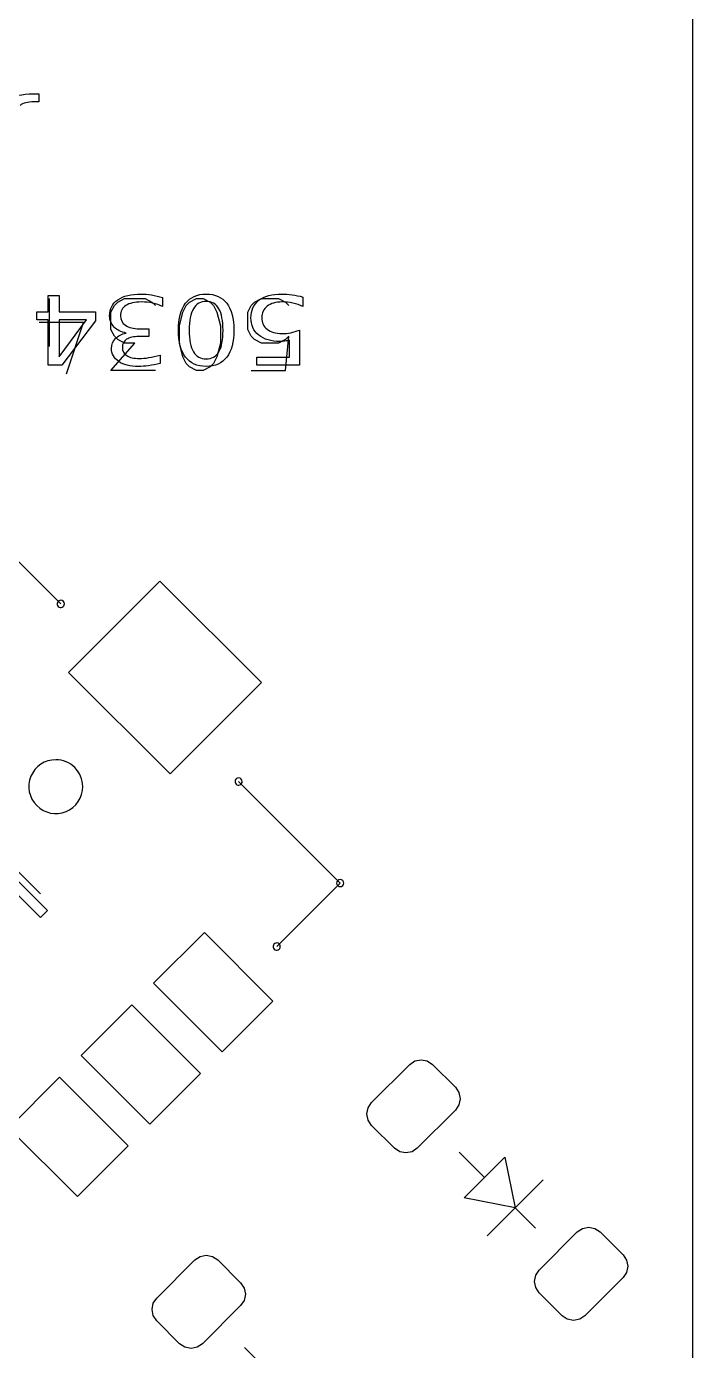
# Model space of a CAD drawing. Header units: millimetres. Extents: x 10 to 287, y 10 to 200.
# Drawn here: x 130.57 to 139.84, y 80.33 to 98.78 of the extents above; entities that cross this region are included whole.
import ezdxf

# ---------------------------------------------------------------- set-up
doc = ezdxf.new("R2010")
doc.units = ezdxf.units.MM
doc.layers.get('0').update_dxf_attribs({"linetype": 'CONTINUOUS'})

msp = doc.modelspace()

# ---------------------------------------------------------------- linework, layer by layer
at = {"color": 2}
msp.add_lwpolyline([(119.5427, 105.2999), (139.8427, 105.2999), (139.8427, 67.8999), (119.5427, 67.8999)], close=True, dxfattribs=at)
at = {"color": 7}
for points in [[(130.66433, 97.8364), (130.74363, 97.8364), (130.74363, 97.72573), (130.67873, 97.72573)], [(132.46744, 95.00024), (132.46744, 94.87329)], [(134.4207, 95.00704), (134.4207, 94.87488)], [(130.8908, 94.3181), (130.8908, 94.9847)], [(132.367, 93.9847), (131.748, 93.9847), (132.0813, 94.3657), (131.9384, 94.3657), (131.8432, 94.4133), (131.7956, 94.4609), (131.748, 94.5562), (131.748, 94.7943), (131.7956, 94.8895), (131.8432, 94.9371), (131.9384, 94.9847), (132.2242, 94.9847), (132.3194, 94.9371), (132.367, 94.8895)], [(133.7003, 93.9847), (134.1765, 93.9847), (134.2242, 94.4609), (134.1765, 94.4133), (134.0813, 94.3657), (133.8432, 94.3657), (133.748, 94.4133), (133.7003, 94.4609), (133.6527, 94.5562), (133.6527, 94.7943), (133.7003, 94.8895), (133.748, 94.9371), (133.8432, 94.9847), (134.0813, 94.9847), (134.1765, 94.9371), (134.2242, 94.8895)], [(131.1289, 93.9371), (131.367, 94.6514), (130.748, 94.6514)], [(131.96107, 94.50566), (131.96111, 94.50544)], [(132.14345, 94.56416), (132.27396, 94.56416), (132.27396, 94.45609), (132.13745, 94.45609)], [(134.37344, 94.54608), (134.37343, 94.05752)], [(134.37343, 94.05752), (133.7786, 94.05752), (133.7786, 94.1682), (134.23466, 94.1682), (134.23466, 94.40647)], [(132.43369, 94.19893), (132.43369, 94.08175)], [(129.6362, 92.1467), (131.0504, 90.7325)], [(131.0504, 90.7325), (129.6362, 92.1467)], [(133.5253, 88.2576), (134.9395, 86.8434)], [(134.0556, 85.9595), (134.9395, 86.8434), (133.5253, 88.2576)], [(130.7696, 86.6939), (130.342, 87.1215), (129.8716, 86.7367), (129.9571, 86.7367), (130.0854, 86.6939), (130.2992, 86.4801), (130.342, 86.3518), (130.342, 86.2663), (130.2992, 86.138), (130.0854, 85.9242), (129.9571, 85.8814), (129.8716, 85.8814), (129.7433, 85.9242), (129.5295, 86.138), (129.4867, 86.2663), (129.4867, 86.3518)], [(130.235055, 87.092669), (130.865589, 86.462135), (130.766205, 86.362751), (130.28277, 86.846186), (130.068792, 86.632208)], [(134.9395, 86.8434), (134.0556, 85.9595)], [(136.9492, 82.7434), (136.5957, 83.097)], [(136.6664, 82.4606), (137.2321, 83.0263)], [(137.2321, 83.0263), (137.3735, 82.3192), (136.6664, 82.4606)], [(137.3735, 82.3192), (137.7624, 82.7081)], [(137.3735, 82.3192), (136.9846, 81.9302)], [(137.6563, 82.0363), (137.3735, 82.3192)], [(133.9594, 80.0202), (133.6059, 80.3737)]]:
    msp.add_lwpolyline(points, dxfattribs=at)
for points in [[(131.06619, 94.05753), (130.87567, 94.05753), (130.87567, 94.69098), (130.7159, 94.69098), (130.7159, 94.80035), (130.87567, 94.80035), (130.87567, 95.02951), (131.02644, 95.02951), (131.02644, 94.80035), (131.53201, 94.80035), (131.53201, 94.6734)], [(133.0337, 93.9847), (132.9384, 93.9847), (132.8432, 94.0324), (132.7956, 94.08), (132.748, 94.1752), (132.7003, 94.3657), (132.7003, 94.6038), (132.748, 94.7943), (132.7956, 94.8895), (132.8432, 94.9371), (132.9384, 94.9847), (133.0337, 94.9847), (133.1289, 94.9371), (133.1765, 94.8895), (133.2242, 94.7943), (133.2718, 94.6038), (133.2718, 94.3657), (133.2242, 94.1752), (133.1765, 94.08), (133.1289, 94.0324)], [(131.02649, 94.17211), (131.40904, 94.69098), (131.02649, 94.69098)], [(133.07351, 94.14412)], [(133.07351, 94.03995)], [(132.5707, 88.3637), (131.1565, 89.7779), (132.4293, 91.0507), (133.8435, 89.6365)], [(132.5707, 88.3637), (131.1565, 89.7779), (132.4293, 91.0507), (133.8435, 89.6365)], [(132.5707, 88.3637), (131.1565, 89.7779), (132.4293, 91.0507), (133.8435, 89.6365)], [(131.0504, 90.7825)], [(130.9797, 88.5619)], [(130.9797, 88.5619)], [(130.9797, 88.5619)], [(130.9797, 88.5619)], [(130.9797, 88.5619)], [(130.9797, 88.5619)], [(133.5253, 88.3076)], [(134.9395, 86.8934), (134.9395, 86.8934)], [(133.2955, 84.4923), (132.3409, 85.4469), (133.048, 86.154), (134.0026, 85.1994)], [(133.2955, 84.4923), (132.3409, 85.4469), (133.048, 86.154), (134.0026, 85.1994)], [(133.2955, 84.4923), (132.3409, 85.4469), (133.048, 86.154), (134.0026, 85.1994)], [(134.0556, 86.0095)], [(132.2879, 83.4847), (131.3333, 84.4393), (132.0404, 85.1464), (132.995, 84.1918)], [(132.2879, 83.4847), (131.3333, 84.4393), (132.0404, 85.1464), (132.995, 84.1918)], [(132.2879, 83.4847), (131.3333, 84.4393), (132.0404, 85.1464), (132.995, 84.1918)], [(136.0123, 83.15), (135.9393, 83.1012), (135.8532, 83.0841), (135.7671, 83.1012), (135.6941, 83.15), (135.3759, 83.4682), (135.3271, 83.5412), (135.31, 83.6273), (135.3271, 83.7134), (135.3759, 83.7864), (135.9062, 84.3167), (135.9792, 84.3655), (136.0653, 84.3826), (136.1514, 84.3655), (136.2244, 84.3167), (136.5426, 83.9985), (136.5914, 83.9255), (136.6085, 83.8394), (136.5914, 83.7533), (136.5426, 83.6803)], [(136.0123, 83.15), (135.9393, 83.1012), (135.8532, 83.0841), (135.7671, 83.1012), (135.6941, 83.15), (135.3759, 83.4682), (135.3271, 83.5412), (135.31, 83.6273), (135.3271, 83.7134), (135.3759, 83.7864), (135.9062, 84.3167), (135.9792, 84.3655), (136.0653, 84.3826), (136.1514, 84.3655), (136.2244, 84.3167), (136.5426, 83.9985), (136.5914, 83.9255), (136.6085, 83.8394), (136.5914, 83.7533), (136.5426, 83.6803)], [(136.0123, 83.15), (135.9393, 83.1012), (135.8532, 83.0841), (135.7671, 83.1012), (135.6941, 83.15), (135.3759, 83.4682), (135.3271, 83.5412), (135.31, 83.6273), (135.3271, 83.7134), (135.3759, 83.7864), (135.9062, 84.3167), (135.9792, 84.3655), (136.0653, 84.3826), (136.1514, 84.3655), (136.2244, 84.3167), (136.5426, 83.9985), (136.5914, 83.9255), (136.6085, 83.8394), (136.5914, 83.7533), (136.5426, 83.6803)], [(131.2802, 82.477), (130.3256, 83.4316), (131.0328, 84.1387), (131.9873, 83.1841)], [(131.2802, 82.477), (130.3256, 83.4316), (131.0328, 84.1387), (131.9873, 83.1841)], [(131.2802, 82.477), (130.3256, 83.4316), (131.0328, 84.1387), (131.9873, 83.1841)], [(138.3457, 80.8166), (138.2728, 80.7678), (138.1866, 80.7507), (138.1005, 80.7678), (138.0275, 80.8166), (137.7094, 81.1348), (137.6606, 81.2077), (137.6435, 81.2938), (137.6606, 81.38), (137.7094, 81.4529), (138.2397, 81.9833), (138.3127, 82.0321), (138.3988, 82.0492), (138.4849, 82.0321), (138.5579, 81.9833), (138.8761, 81.6651), (138.9249, 81.5921), (138.942, 81.506), (138.9249, 81.4199), (138.8761, 81.3469)], [(138.3457, 80.8166), (138.2728, 80.7678), (138.1866, 80.7507), (138.1005, 80.7678), (138.0275, 80.8166), (137.7094, 81.1348), (137.6606, 81.2077), (137.6435, 81.2938), (137.6606, 81.38), (137.7094, 81.4529), (138.2397, 81.9833), (138.3127, 82.0321), (138.3988, 82.0492), (138.4849, 82.0321), (138.5579, 81.9833), (138.8761, 81.6651), (138.9249, 81.5921), (138.942, 81.506), (138.9249, 81.4199), (138.8761, 81.3469)], [(138.3457, 80.8166), (138.2728, 80.7678), (138.1866, 80.7507), (138.1005, 80.7678), (138.0275, 80.8166), (137.7094, 81.1348), (137.6606, 81.2077), (137.6435, 81.2938), (137.6606, 81.38), (137.7094, 81.4529), (138.2397, 81.9833), (138.3127, 82.0321), (138.3988, 82.0492), (138.4849, 82.0321), (138.5579, 81.9833), (138.8761, 81.6651), (138.9249, 81.5921), (138.942, 81.506), (138.9249, 81.4199), (138.8761, 81.3469)], [(133.0225, 80.4268), (132.9495, 80.378), (132.8634, 80.3609), (132.7773, 80.378), (132.7043, 80.4268), (132.3861, 80.745), (132.3374, 80.818), (132.3202, 80.9041), (132.3374, 80.9902), (132.3861, 81.0632), (132.9165, 81.5935), (132.9895, 81.6423), (133.0756, 81.6594), (133.1617, 81.6423), (133.2347, 81.5935), (133.5529, 81.2753), (133.6016, 81.2023), (133.6188, 81.1162), (133.6016, 81.0301), (133.5529, 80.9571)], [(133.0225, 80.4268), (132.9495, 80.378), (132.8634, 80.3609), (132.7773, 80.378), (132.7043, 80.4268), (132.3861, 80.745), (132.3374, 80.818), (132.3202, 80.9041), (132.3374, 80.9902), (132.3861, 81.0632), (132.9165, 81.5935), (132.9895, 81.6423), (133.0756, 81.6594), (133.1617, 81.6423), (133.2347, 81.5935), (133.5529, 81.2753), (133.6016, 81.2023), (133.6188, 81.1162), (133.6016, 81.0301), (133.5529, 80.9571)], [(133.0225, 80.4268), (132.9495, 80.378), (132.8634, 80.3609), (132.7773, 80.378), (132.7043, 80.4268), (132.3861, 80.745), (132.3374, 80.818), (132.3202, 80.9041), (132.3374, 80.9902), (132.3861, 81.0632), (132.9165, 81.5935), (132.9895, 81.6423), (133.0756, 81.6594), (133.1617, 81.6423), (133.2347, 81.5935), (133.5529, 81.2753), (133.6016, 81.2023), (133.6188, 81.1162), (133.6016, 81.0301), (133.5529, 80.9571)]]:
    msp.add_lwpolyline(points, close=True, dxfattribs=at)
for points in [[(130.32544, 97.757), (130.395487, 97.809933), (130.50845, 97.8364), (130.66433, 97.8364)], [(130.67873, 97.72573), (130.58671, 97.72573), (130.521817, 97.709463), (130.48405, 97.67693)], [(131.84411, 94.96964), (131.920117, 95.022173), (132.02813, 95.04844), (132.16815, 95.04844)], [(132.16815, 95.04844), (132.21515, 95.04844), (132.263657, 95.044307), (132.31367, 95.03604)], [(132.31367, 95.03604), (132.363203, 95.02824), (132.41446, 95.016307), (132.46744, 95.00024)], [(132.78622, 94.91949), (132.85222, 95.005423), (132.947983, 95.04839), (133.07351, 95.04839)], [(133.07351, 95.04839), (133.19903, 95.04839), (133.295043, 95.005423), (133.36155, 94.91949)], [(133.80862, 94.96204), (133.883627, 95.019773), (133.98939, 95.04864), (134.12591, 95.04864)], [(134.12591, 95.04864), (134.17291, 95.04864), (134.220917, 95.045173), (134.26993, 95.03824)], [(134.26993, 95.03824), (134.318463, 95.031307), (134.36872, 95.020907), (134.4207, 95.00704)], [(131.73009, 94.74699), (131.73009, 94.842903), (131.768097, 94.91712), (131.84411, 94.96964)], [(131.95587, 94.88899), (131.90587, 94.856457), (131.88087, 94.80915), (131.88087, 94.74707)], [(132.17265, 94.93779), (132.077637, 94.93779), (132.005377, 94.921523), (131.95587, 94.88899)], [(132.32942, 94.92149), (132.27942, 94.932357), (132.227163, 94.93779), (132.17265, 94.93779)], [(132.46744, 94.87329), (132.42544, 94.894557), (132.379433, 94.910623), (132.32942, 94.92149)], [(132.68642, 94.5445), (132.68642, 94.708127), (132.719687, 94.833123), (132.78622, 94.91949)], [(132.89724, 94.84462), (132.857707, 94.77778), (132.83794, 94.67774), (132.83794, 94.5445)], [(133.07351, 94.94422), (132.994997, 94.94422), (132.93624, 94.91102), (132.89724, 94.84462)], [(133.24978, 94.84462), (133.210313, 94.91102), (133.151557, 94.94422), (133.07351, 94.94422)], [(133.30828, 94.5445), (133.30828, 94.67774), (133.28878, 94.77778), (133.24978, 94.84462)], [(133.36155, 94.91949), (133.42755, 94.833123), (133.46055, 94.708127), (133.46055, 94.5445)], [(133.6961, 94.7179), (133.6961, 94.8225), (133.733607, 94.90388), (133.80862, 94.96204)], [(133.92338, 94.87878), (133.872847, 94.839313), (133.84758, 94.785713), (133.84758, 94.71798)], [(134.12891, 94.93798), (134.042397, 94.93798), (133.973887, 94.918247), (133.92338, 94.87878)], [(134.28118, 94.92238), (134.23318, 94.93278), (134.182423, 94.93798), (134.12891, 94.93798)], [(134.4207, 94.87488), (134.3757, 94.896147), (134.329193, 94.91198), (134.28118, 94.92238)], [(131.79159, 94.58944), (131.75059, 94.631973), (131.73009, 94.68449), (131.73009, 94.74699)], [(131.88087, 94.74707), (131.88087, 94.689803), (131.904137, 94.6451), (131.95067, 94.61296)], [(133.80562, 94.47637), (133.732607, 94.535837), (133.6961, 94.616347), (133.6961, 94.7179)], [(133.84758, 94.71798), (133.84758, 94.650273), (133.872847, 94.596673), (133.92338, 94.55718)], [(131.96111, 94.50544), (131.888603, 94.518907), (131.832097, 94.546907), (131.79159, 94.58944)], [(131.80955, 94.42886), (131.845083, 94.465727), (131.89559, 94.491327), (131.96107, 94.50566)], [(131.95067, 94.61296), (131.99667, 94.580427), (132.06093, 94.56416), (132.14345, 94.56416)], [(132.13745, 94.45609), (132.062937, 94.45609), (132.005927, 94.44329), (131.96642, 94.41769)], [(132.78622, 94.16951), (132.719687, 94.255443), (132.68642, 94.38044), (132.68642, 94.5445)], [(132.83794, 94.5445), (132.83794, 94.41082), (132.857707, 94.31078), (132.89724, 94.24438)], [(133.24978, 94.24438), (133.28878, 94.31078), (133.30828, 94.41082), (133.30828, 94.5445)], [(133.46055, 94.5445), (133.46055, 94.38044), (133.42755, 94.255443), (133.36155, 94.16951)], [(134.10266, 94.38717), (133.97764, 94.38717), (133.878627, 94.416903), (133.80562, 94.47637)], [(133.92338, 94.55718), (133.973913, 94.517647), (134.042423, 94.49788), (134.12891, 94.49788)], [(134.12891, 94.49788), (134.169443, 94.49788), (134.20995, 94.50178), (134.25043, 94.50958)], [(134.25043, 94.50958), (134.29043, 94.51738), (134.331433, 94.529547), (134.37344, 94.54608)], [(131.75635, 94.29214), (131.75635, 94.34594), (131.774083, 94.391513), (131.80955, 94.42886)], [(131.85686, 94.10855), (131.789853, 94.153683), (131.75635, 94.21488), (131.75635, 94.29214)], [(131.96642, 94.41769), (131.926887, 94.391623), (131.90712, 94.354297), (131.90712, 94.30571)], [(131.90712, 94.30571), (131.90712, 94.255777), (131.92762, 94.217583), (131.96862, 94.19113)], [(134.16866, 94.39217), (134.14666, 94.388837), (134.12466, 94.38717), (134.10266, 94.38717)], [(134.23466, 94.40647), (134.21266, 94.399803), (134.19066, 94.395037), (134.16866, 94.39217)], [(132.12989, 94.04015), (132.014877, 94.04015), (131.923867, 94.06295), (131.85686, 94.10855)], [(131.96862, 94.19113), (132.009153, 94.164197), (132.067413, 94.15073), (132.1434, 94.15073)], [(132.1434, 94.15073), (132.184933, 94.15073), (132.229437, 94.15463), (132.27691, 94.16243)], [(132.43369, 94.08175), (132.376157, 94.067883), (132.322397, 94.057483), (132.27241, 94.05055)], [(132.27691, 94.16243), (132.324443, 94.17023), (132.376703, 94.182397), (132.43369, 94.19893)], [(133.07351, 94.03995), (132.947997, 94.03995), (132.852233, 94.083137), (132.78622, 94.16951)], [(132.89724, 94.24438), (132.93624, 94.17754), (132.994997, 94.14412), (133.07351, 94.14412)], [(133.07351, 94.14412), (133.151523, 94.14412), (133.21028, 94.17754), (133.24978, 94.24438)], [(133.36155, 94.16951), (133.295017, 94.083137), (133.199003, 94.03995), (133.07351, 94.03995)], [(132.27241, 94.05055), (132.221877, 94.043617), (132.17437, 94.04015), (132.12989, 94.04015)], [(131.004206, 90.751634), (130.996467, 90.73295), (131.000745, 90.711445), (131.015045, 90.697145)], [(131.0504, 90.7825), (131.030177, 90.7825), (131.011945, 90.770318), (131.004206, 90.751634)], [(131.085755, 90.767855), (131.076379, 90.777232), (131.063661, 90.7825), (131.0504, 90.7825)], [(131.1004, 90.7325), (131.1004, 90.745761), (131.095132, 90.758479), (131.085755, 90.767855)], [(131.015045, 90.697145), (131.029345, 90.682845), (131.05085, 90.678567), (131.069534, 90.686306)], [(131.069534, 90.686306), (131.088218, 90.694045), (131.1004, 90.712277), (131.1004, 90.7325)], [(130.9797, 88.5619), (130.828027, 88.5619), (130.691288, 88.470534), (130.633245, 88.330406)], [(130.9797, 88.5619), (130.828027, 88.5619), (130.691288, 88.470534), (130.633245, 88.330406)], [(130.9797, 88.5619), (130.828027, 88.5619), (130.691288, 88.470534), (130.633245, 88.330406)], [(130.9797, 88.5619), (130.828027, 88.5619), (130.691288, 88.470534), (130.633245, 88.330406)], [(130.9797, 88.5619), (130.828027, 88.5619), (130.691288, 88.470534), (130.633245, 88.330406)], [(130.9797, 88.5619), (130.828027, 88.5619), (130.691288, 88.470534), (130.633245, 88.330406)], [(131.244865, 88.452065), (131.174539, 88.522391), (131.079156, 88.5619), (130.9797, 88.5619)], [(131.244865, 88.452065), (131.174539, 88.522391), (131.079156, 88.5619), (130.9797, 88.5619)], [(131.244865, 88.452065), (131.174539, 88.522391), (131.079156, 88.5619), (130.9797, 88.5619)], [(131.244865, 88.452065), (131.174539, 88.522391), (131.079156, 88.5619), (130.9797, 88.5619)], [(131.244865, 88.452065), (131.174539, 88.522391), (131.079156, 88.5619), (130.9797, 88.5619)], [(131.244865, 88.452065), (131.174539, 88.522391), (131.079156, 88.5619), (130.9797, 88.5619)], [(131.3547, 88.1869), (131.3547, 88.286356), (131.315191, 88.381739), (131.244865, 88.452065)], [(131.3547, 88.1869), (131.3547, 88.286356), (131.315191, 88.381739), (131.244865, 88.452065)], [(131.3547, 88.1869), (131.3547, 88.286356), (131.315191, 88.381739), (131.244865, 88.452065)], [(131.3547, 88.1869), (131.3547, 88.286356), (131.315191, 88.381739), (131.244865, 88.452065)], [(131.3547, 88.1869), (131.3547, 88.286356), (131.315191, 88.381739), (131.244865, 88.452065)], [(131.3547, 88.1869), (131.3547, 88.286356), (131.315191, 88.381739), (131.244865, 88.452065)], [(130.633245, 88.330406), (130.575202, 88.190278), (130.607286, 88.028984), (130.714535, 87.921735)], [(130.633245, 88.330406), (130.575202, 88.190278), (130.607286, 88.028984), (130.714535, 87.921735)], [(130.633245, 88.330406), (130.575202, 88.190278), (130.607286, 88.028984), (130.714535, 87.921735)], [(130.633245, 88.330406), (130.575202, 88.190278), (130.607286, 88.028984), (130.714535, 87.921735)], [(130.633245, 88.330406), (130.575202, 88.190278), (130.607286, 88.028984), (130.714535, 87.921735)], [(130.633245, 88.330406), (130.575202, 88.190278), (130.607286, 88.028984), (130.714535, 87.921735)], [(131.123206, 87.840445), (131.263334, 87.898488), (131.3547, 88.035227), (131.3547, 88.1869)], [(131.123206, 87.840445), (131.263334, 87.898488), (131.3547, 88.035227), (131.3547, 88.1869)], [(131.123206, 87.840445), (131.263334, 87.898488), (131.3547, 88.035227), (131.3547, 88.1869)], [(131.123206, 87.840445), (131.263334, 87.898488), (131.3547, 88.035227), (131.3547, 88.1869)], [(131.123206, 87.840445), (131.263334, 87.898488), (131.3547, 88.035227), (131.3547, 88.1869)], [(131.123206, 87.840445), (131.263334, 87.898488), (131.3547, 88.035227), (131.3547, 88.1869)], [(133.479106, 88.276734), (133.471367, 88.25805), (133.475645, 88.236545), (133.489945, 88.222245)], [(133.5253, 88.3076), (133.505077, 88.3076), (133.486845, 88.295418), (133.479106, 88.276734)], [(133.489945, 88.222245), (133.504245, 88.207945), (133.52575, 88.203667), (133.544434, 88.211406)], [(133.560655, 88.292955), (133.551279, 88.302332), (133.538561, 88.3076), (133.5253, 88.3076)], [(133.544434, 88.211406), (133.563118, 88.219145), (133.5753, 88.237377), (133.5753, 88.2576)], [(133.5753, 88.2576), (133.5753, 88.270861), (133.570032, 88.283579), (133.560655, 88.292955)], [(130.714535, 87.921735), (130.821784, 87.814486), (130.983078, 87.782402), (131.123206, 87.840445)], [(130.714535, 87.921735), (130.821784, 87.814486), (130.983078, 87.782402), (131.123206, 87.840445)], [(130.714535, 87.921735), (130.821784, 87.814486), (130.983078, 87.782402), (131.123206, 87.840445)], [(130.714535, 87.921735), (130.821784, 87.814486), (130.983078, 87.782402), (131.123206, 87.840445)], [(130.714535, 87.921735), (130.821784, 87.814486), (130.983078, 87.782402), (131.123206, 87.840445)], [(130.714535, 87.921735), (130.821784, 87.814486), (130.983078, 87.782402), (131.123206, 87.840445)], [(134.9395, 86.8934), (134.911886, 86.8934), (134.8895, 86.871014), (134.8895, 86.8434)], [(134.9395, 86.8934), (134.911886, 86.8934), (134.8895, 86.871014), (134.8895, 86.8434)], [(134.974855, 86.878755), (134.965479, 86.888132), (134.952761, 86.8934), (134.9395, 86.8934)], [(134.974855, 86.878755), (134.965479, 86.888132), (134.952761, 86.8934), (134.9395, 86.8934)], [(134.9895, 86.8434), (134.9895, 86.856661), (134.984232, 86.869379), (134.974855, 86.878755)], [(134.9895, 86.8434), (134.9895, 86.856661), (134.984232, 86.869379), (134.974855, 86.878755)], [(134.8895, 86.8434), (134.8895, 86.815786), (134.911886, 86.7934), (134.9395, 86.7934)], [(134.8895, 86.8434), (134.8895, 86.815786), (134.911886, 86.7934), (134.9395, 86.7934)], [(134.9395, 86.7934), (134.967114, 86.7934), (134.9895, 86.815786), (134.9895, 86.8434)], [(134.9395, 86.7934), (134.967114, 86.7934), (134.9895, 86.815786), (134.9895, 86.8434)], [(134.009406, 85.978634), (134.001667, 85.95995), (134.005945, 85.938445), (134.020245, 85.924145)], [(134.0556, 86.0095), (134.035377, 86.0095), (134.017145, 85.997318), (134.009406, 85.978634)], [(134.090955, 85.994855), (134.081579, 86.004232), (134.068861, 86.0095), (134.0556, 86.0095)], [(134.074734, 85.913306), (134.093418, 85.921045), (134.1056, 85.939277), (134.1056, 85.9595)], [(134.1056, 85.9595), (134.1056, 85.972761), (134.100332, 85.985479), (134.090955, 85.994855)], [(134.020245, 85.924145), (134.034545, 85.909845), (134.05605, 85.905567), (134.074734, 85.913306)]]:
    msp.add_open_spline(points, degree=3, dxfattribs=at)

doc.saveas('drawing.dxf')
